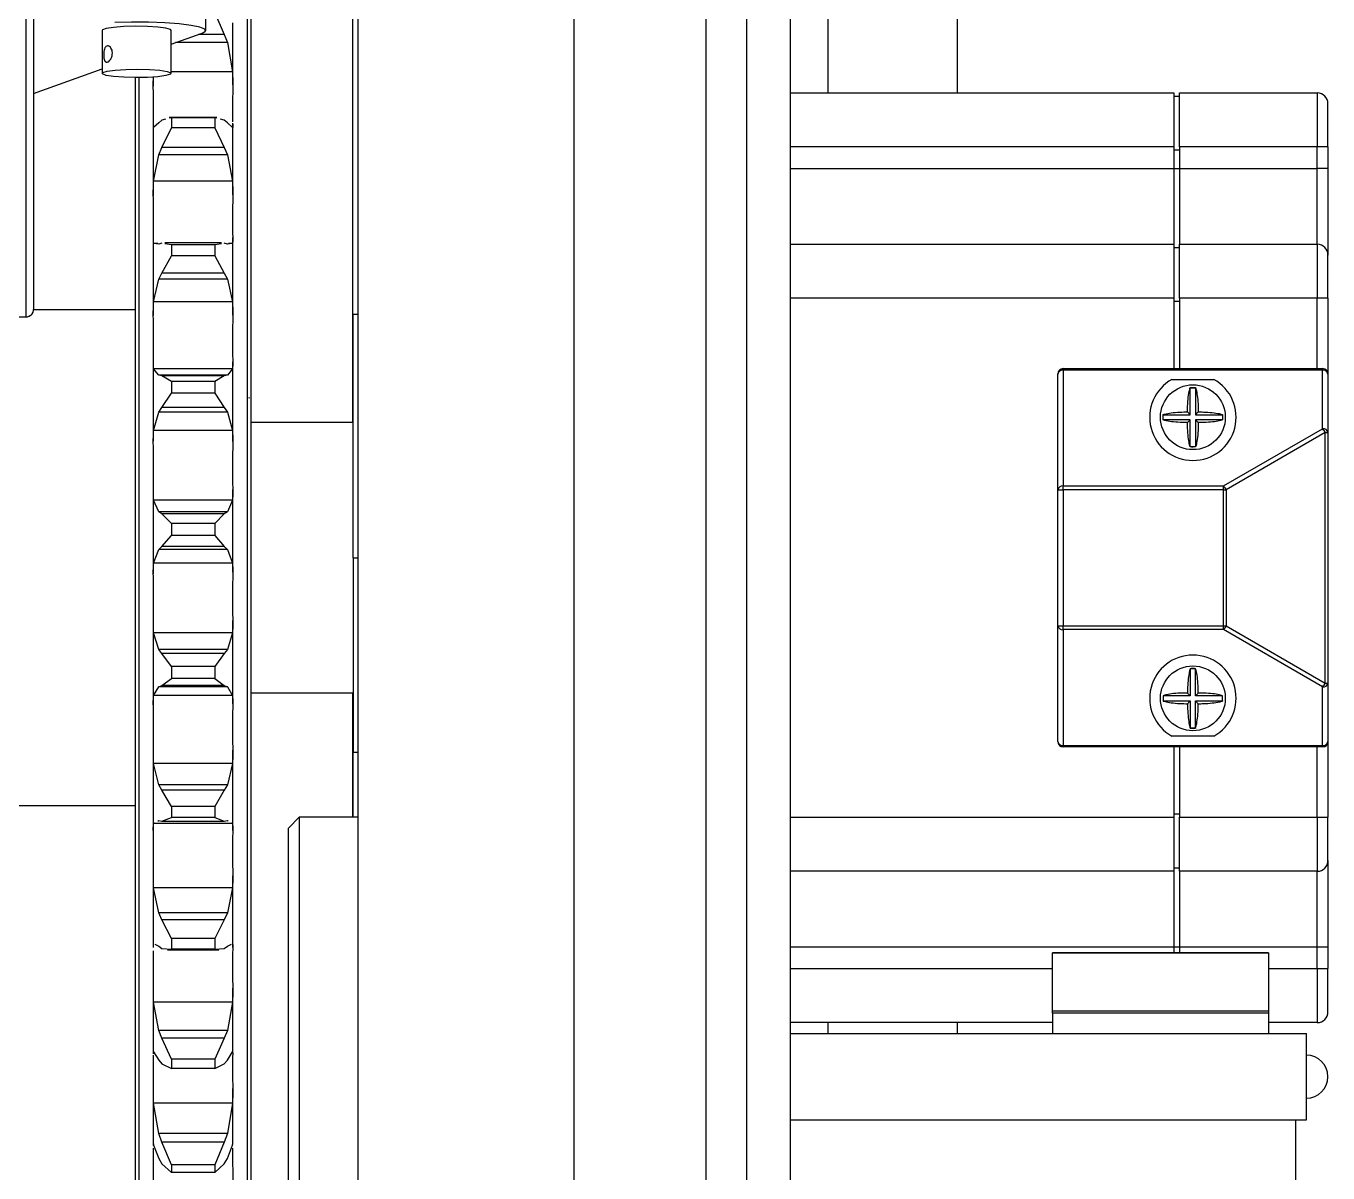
# Model space of a CAD drawing. Header units: millimetres. Extents: x -2889 to 8174, y 2447 to 8478.
# Drawn here: x 1783.79 to 1795.83, y 3474.18 to 3484.79 of the extents above; entities that cross this region are included whole.
import ezdxf

# ---------------------------------------------------------------- set-up
doc = ezdxf.new("R2010")
doc.units = ezdxf.units.MM

msp = doc.modelspace()

# ---------------------------------------------------------------- linework, layer by layer
at = {"color": 7, "linetype": 'Continuous', "lineweight": 25}
for p, q in [((1788.856, 3542.173), (1788.856, 3468.173)), ((1786.856, 3527.163), (1786.856, 3468.173)), ((1790.856, 3488.073), (1790.856, 3468.473)), ((1790.077, 3486.473), (1790.077, 3468.473)), ((1785.867, 3485.973), (1785.867, 3473.323)), ((1790.456, 3468.873), (1790.456, 3485.774)), ((1783.786, 3482.101), (1783.786, 3485.221)), ((1783.856, 3485.29), (1783.856, 3482.171)), ((1785.45, 3484.751), (1785.45, 3485.016)), ((1785.532, 3484.915), (1785.621, 3484.714)), ((1786.806, 3484.89), (1786.806, 3481.123)), ((1791.206, 3484.89), (1791.206, 3484.173)), ((1792.406, 3484.173), (1792.406, 3484.89)), ((1784.49, 3484.751), (1784.49, 3484.354)), ((1785.13, 3484.354), (1785.13, 3484.751)), ((1785.699, 3484.247), (1785.699, 3484.82)), ((1785.13, 3484.624), (1785.416, 3484.726)), ((1785.621, 3484.714), (1785.65, 3484.638)), ((1785.65, 3484.638), (1785.697, 3484.368)), ((1783.856, 3484.168), (1784.49, 3484.395)), ((1784.797, 3484.315), (1784.797, 3473.323)), ((1784.964, 3484.32), (1784.964, 3484.234)), ((1790.856, 3484.143), (1790.859, 3484.143)), ((1790.859, 3484.173), (1794.409, 3484.173)), ((1790.859, 3483.673), (1790.859, 3484.173)), ((1794.409, 3484.173), (1794.409, 3483.673)), ((1794.409, 3484.143), (1794.459, 3484.143)), ((1794.459, 3484.173), (1795.734, 3484.173)), ((1794.459, 3483.673), (1794.459, 3484.173)), ((1795.734, 3484.173), (1795.734, 3483.673)), ((1784.967, 3483.958), (1784.967, 3484.074)), ((1785.697, 3484.074), (1785.697, 3483.958)), ((1795.834, 3483.673), (1795.834, 3484.073)), ((1785.014, 3483.896), (1784.967, 3483.852)), ((1785.042, 3483.922), (1785.014, 3483.896)), ((1785.077, 3483.93), (1785.042, 3483.922)), ((1785.553, 3483.946), (1785.111, 3483.946)), ((1785.132, 3483.944), (1785.111, 3483.938)), ((1785.132, 3483.944), (1785.132, 3483.851)), ((1785.532, 3483.944), (1785.132, 3483.944)), ((1785.532, 3483.944), (1785.532, 3483.851)), ((1785.553, 3483.938), (1785.532, 3483.944)), ((1785.621, 3483.922), (1785.587, 3483.93)), ((1785.65, 3483.896), (1785.621, 3483.922)), ((1785.697, 3483.852), (1785.65, 3483.896)), ((1785.697, 3483.958), (1785.698, 3483.904)), ((1785.699, 3483.229), (1785.699, 3483.894)), ((1784.964, 3483.881), (1784.964, 3483.221)), ((1785.042, 3483.667), (1785.132, 3483.851)), ((1785.532, 3483.851), (1785.132, 3483.851)), ((1785.532, 3483.851), (1785.621, 3483.667)), ((1785.014, 3483.6), (1785.042, 3483.667)), ((1785.621, 3483.667), (1785.042, 3483.667)), ((1785.621, 3483.667), (1785.65, 3483.6)), ((1794.409, 3483.673), (1790.859, 3483.673)), ((1790.859, 3483.473), (1790.859, 3483.673)), ((1794.409, 3483.673), (1794.409, 3483.473)), ((1794.459, 3483.643), (1794.409, 3483.643)), ((1795.734, 3483.673), (1794.459, 3483.673)), ((1794.459, 3483.673), (1794.459, 3483.473)), ((1795.734, 3483.473), (1795.734, 3483.673)), ((1795.834, 3483.673), (1795.734, 3483.673)), ((1795.834, 3483.673), (1795.834, 3483.473)), ((1784.967, 3483.356), (1785.014, 3483.6)), ((1785.65, 3483.6), (1785.014, 3483.6)), ((1785.65, 3483.6), (1785.697, 3483.356)), ((1790.859, 3483.473), (1794.409, 3483.473)), ((1790.859, 3482.773), (1790.859, 3483.473)), ((1794.409, 3483.473), (1794.409, 3482.773)), ((1794.409, 3483.473), (1794.459, 3483.473)), ((1794.459, 3483.473), (1795.734, 3483.473)), ((1794.459, 3483.473), (1794.459, 3482.773)), ((1795.734, 3482.773), (1795.734, 3483.473)), ((1795.834, 3483.473), (1795.734, 3483.473)), ((1795.834, 3483.473), (1795.834, 3482.673)), ((1785.697, 3483.356), (1784.967, 3483.356)), ((1784.967, 3482.933), (1784.967, 3483.062)), ((1785.697, 3483.062), (1785.697, 3482.933)), ((1784.964, 3482.818), (1784.964, 3482.115)), ((1785.699, 3482.117), (1785.699, 3482.835)), ((1785.014, 3482.773), (1784.995, 3482.776)), ((1785.042, 3482.783), (1785.014, 3482.773)), ((1785.594, 3482.787), (1785.07, 3482.787)), ((1785.132, 3482.767), (1785.07, 3482.778)), ((1785.132, 3482.767), (1785.132, 3482.666)), ((1785.532, 3482.767), (1785.132, 3482.767)), ((1785.594, 3482.778), (1785.532, 3482.767)), ((1785.532, 3482.767), (1785.532, 3482.666)), ((1785.65, 3482.773), (1785.621, 3482.783)), ((1785.669, 3482.776), (1785.65, 3482.773)), ((1790.856, 3482.743), (1790.859, 3482.743)), ((1790.859, 3482.773), (1794.409, 3482.773)), ((1790.859, 3482.273), (1790.859, 3482.773)), ((1794.409, 3482.773), (1794.409, 3482.273)), ((1794.409, 3482.743), (1794.459, 3482.743)), ((1794.459, 3482.773), (1795.734, 3482.773)), ((1794.459, 3482.273), (1794.459, 3482.773)), ((1795.734, 3482.773), (1795.734, 3482.273)), ((1785.042, 3482.505), (1785.132, 3482.666)), ((1785.532, 3482.666), (1785.132, 3482.666)), ((1785.532, 3482.666), (1785.621, 3482.505)), ((1795.834, 3482.273), (1795.834, 3482.673)), ((1784.967, 3482.239), (1785.014, 3482.45)), ((1785.014, 3482.45), (1785.042, 3482.505)), ((1785.65, 3482.45), (1785.014, 3482.45)), ((1785.621, 3482.505), (1785.042, 3482.505)), ((1785.621, 3482.505), (1785.65, 3482.45)), ((1785.65, 3482.45), (1785.697, 3482.239)), ((1785.697, 3482.239), (1784.967, 3482.239)), ((1790.859, 3477.473), (1790.859, 3482.273)), ((1794.409, 3482.273), (1790.859, 3482.273)), ((1794.409, 3482.273), (1794.409, 3481.623)), ((1794.459, 3482.243), (1794.409, 3482.243)), ((1795.734, 3482.273), (1794.459, 3482.273)), ((1794.459, 3482.273), (1794.459, 3481.623)), ((1795.834, 3482.273), (1795.734, 3482.273)), ((1795.834, 3482.273), (1795.834, 3481.573)), ((1776.926, 3482.101), (1783.786, 3482.101)), ((1776.926, 3482.101), (1783.786, 3482.101)), ((1784.797, 3482.165), (1783.856, 3482.165)), ((1786.856, 3482.123), (1786.814, 3482.123)), ((1786.814, 3479.873), (1786.814, 3482.123)), ((1784.967, 3481.815), (1784.967, 3481.953)), ((1785.697, 3481.953), (1785.697, 3481.815)), ((1784.964, 3481.688), (1784.964, 3480.951)), ((1785.014, 3481.561), (1784.967, 3481.62)), ((1785.697, 3481.62), (1784.967, 3481.62)), ((1785.697, 3481.62), (1785.65, 3481.561)), ((1785.699, 3480.947), (1785.699, 3481.686)), ((1793.384, 3481.623), (1795.784, 3481.623)), ((1793.384, 3481.623), (1793.384, 3481.608)), ((1793.384, 3481.608), (1793.384, 3480.537)), ((1795.784, 3481.608), (1793.384, 3481.608)), ((1795.784, 3481.608), (1795.784, 3481.623)), ((1795.784, 3481.066), (1795.784, 3481.608)), ((1785.042, 3481.556), (1785.014, 3481.561)), ((1785.65, 3481.561), (1785.014, 3481.561)), ((1785.132, 3481.503), (1785.042, 3481.556)), ((1785.621, 3481.556), (1785.042, 3481.556)), ((1785.132, 3481.503), (1785.132, 3481.396)), ((1785.532, 3481.503), (1785.132, 3481.503)), ((1785.621, 3481.556), (1785.532, 3481.503)), ((1785.532, 3481.503), (1785.532, 3481.396)), ((1785.65, 3481.561), (1785.621, 3481.556)), ((1793.334, 3480.502), (1793.334, 3481.573)), ((1794.39, 3481.523), (1794.777, 3481.523)), ((1795.834, 3481.573), (1795.834, 3481.031)), ((1785.042, 3481.262), (1785.132, 3481.396)), ((1785.532, 3481.396), (1785.132, 3481.396)), ((1785.532, 3481.396), (1785.621, 3481.262)), ((1785.856, 3481.348), (1785.847, 3481.354)), ((1794.56, 3481.446), (1794.559, 3481.447)), ((1794.56, 3481.196), (1794.56, 3481.446)), ((1794.56, 3481.446), (1794.607, 3481.446)), ((1794.607, 3481.446), (1794.609, 3481.447)), ((1794.607, 3481.446), (1794.607, 3481.196)), ((1785.014, 3481.221), (1785.042, 3481.262)), ((1785.621, 3481.262), (1785.042, 3481.262)), ((1785.621, 3481.262), (1785.65, 3481.221)), ((1784.967, 3481.049), (1785.014, 3481.221)), ((1785.65, 3481.221), (1785.014, 3481.221)), ((1785.65, 3481.221), (1785.697, 3481.049)), ((1786.814, 3481.123), (1785.867, 3481.123)), ((1794.31, 3481.196), (1794.309, 3481.197)), ((1794.31, 3481.149), (1794.309, 3481.148)), ((1794.31, 3481.196), (1794.56, 3481.196)), ((1794.31, 3481.149), (1794.31, 3481.196)), ((1794.56, 3481.149), (1794.31, 3481.149)), ((1794.56, 3481.196), (1794.534, 3481.222)), ((1794.534, 3481.123), (1794.56, 3481.149)), ((1794.56, 3480.899), (1794.56, 3481.149)), ((1794.634, 3481.222), (1794.607, 3481.196)), ((1794.607, 3481.196), (1794.857, 3481.196)), ((1794.607, 3481.149), (1794.607, 3480.899)), ((1794.607, 3481.149), (1794.634, 3481.123)), ((1794.857, 3481.149), (1794.607, 3481.149)), ((1794.857, 3481.196), (1794.859, 3481.197)), ((1794.857, 3481.196), (1794.857, 3481.149)), ((1794.857, 3481.149), (1794.859, 3481.148)), ((1785.697, 3481.049), (1784.967, 3481.049)), ((1794.868, 3480.537), (1795.784, 3481.066)), ((1795.809, 3481.031), (1794.893, 3480.502)), ((1795.809, 3478.714), (1795.809, 3481.031)), ((1795.809, 3481.031), (1795.834, 3481.031)), ((1795.834, 3481.031), (1795.834, 3478.714)), ((1794.56, 3480.899), (1794.559, 3480.898)), ((1794.607, 3480.899), (1794.56, 3480.899)), ((1794.607, 3480.899), (1794.609, 3480.898)), ((1784.967, 3480.637), (1784.967, 3480.781)), ((1785.697, 3480.781), (1785.697, 3480.637)), ((1793.384, 3480.502), (1793.384, 3480.537)), ((1793.384, 3480.537), (1794.868, 3480.537)), ((1794.868, 3480.502), (1794.868, 3480.537)), ((1784.964, 3480.501), (1784.964, 3479.723)), ((1785.014, 3480.299), (1784.967, 3480.407)), ((1785.697, 3480.407), (1784.967, 3480.407)), ((1785.697, 3480.407), (1785.65, 3480.299)), ((1785.699, 3479.741), (1785.699, 3480.504)), ((1793.334, 3480.502), (1793.384, 3480.502)), ((1793.334, 3479.243), (1793.334, 3480.502)), ((1794.868, 3480.502), (1793.384, 3480.502)), ((1793.384, 3480.502), (1793.384, 3479.243)), ((1794.868, 3479.243), (1794.868, 3480.502)), ((1794.868, 3480.502), (1794.893, 3480.502)), ((1794.893, 3480.502), (1794.893, 3479.243)), ((1785.042, 3480.278), (1785.014, 3480.299)), ((1785.65, 3480.299), (1785.014, 3480.299)), ((1785.132, 3480.189), (1785.042, 3480.278)), ((1785.621, 3480.278), (1785.042, 3480.278)), ((1785.621, 3480.278), (1785.532, 3480.189)), ((1785.65, 3480.299), (1785.621, 3480.278)), ((1785.132, 3480.189), (1785.132, 3480.08)), ((1785.532, 3480.189), (1785.132, 3480.189)), ((1785.532, 3480.189), (1785.532, 3480.08)), ((1785.042, 3479.978), (1785.132, 3480.08)), ((1785.532, 3480.08), (1785.132, 3480.08)), ((1785.532, 3480.08), (1785.621, 3479.978)), ((1784.967, 3479.824), (1785.014, 3479.951)), ((1785.014, 3479.951), (1785.042, 3479.978)), ((1785.65, 3479.951), (1785.014, 3479.951)), ((1785.621, 3479.978), (1785.042, 3479.978)), ((1785.621, 3479.978), (1785.65, 3479.951)), ((1785.65, 3479.951), (1785.697, 3479.824)), ((1785.697, 3479.824), (1784.967, 3479.824)), ((1786.814, 3479.873), (1786.814, 3478.073)), ((1784.967, 3479.436), (1784.967, 3479.582)), ((1785.697, 3479.582), (1785.697, 3479.436)), ((1784.964, 3479.283), (1784.964, 3478.508)), ((1785.699, 3478.521), (1785.699, 3479.294)), ((1793.334, 3479.243), (1793.384, 3479.243)), ((1793.334, 3478.173), (1793.334, 3479.243)), ((1793.384, 3479.243), (1794.868, 3479.243)), ((1793.384, 3479.208), (1793.384, 3479.243)), ((1794.868, 3479.208), (1793.384, 3479.208)), ((1793.384, 3479.208), (1793.384, 3478.137)), ((1794.868, 3479.208), (1794.868, 3479.243)), ((1794.868, 3479.243), (1794.893, 3479.243)), ((1795.784, 3478.679), (1794.868, 3479.208)), ((1794.893, 3479.243), (1795.809, 3478.714)), ((1785.014, 3479.023), (1784.967, 3479.178)), ((1785.697, 3479.178), (1784.967, 3479.178)), ((1785.697, 3479.178), (1785.65, 3479.023)), ((1785.042, 3478.987), (1785.014, 3479.023)), ((1785.65, 3479.023), (1785.014, 3479.023)), ((1785.132, 3478.866), (1785.042, 3478.987)), ((1785.621, 3478.987), (1785.042, 3478.987)), ((1785.621, 3478.987), (1785.532, 3478.866)), ((1785.65, 3479.023), (1785.621, 3478.987)), ((1785.132, 3478.866), (1785.132, 3478.757)), ((1785.532, 3478.866), (1785.132, 3478.866)), ((1785.532, 3478.866), (1785.532, 3478.757)), ((1794.56, 3478.846), (1794.559, 3478.847)), ((1794.56, 3478.846), (1794.56, 3478.596)), ((1794.607, 3478.846), (1794.56, 3478.846)), ((1794.607, 3478.846), (1794.609, 3478.847)), ((1794.607, 3478.596), (1794.607, 3478.846)), ((1785.042, 3478.69), (1785.132, 3478.757)), ((1785.532, 3478.757), (1785.132, 3478.757)), ((1785.532, 3478.757), (1785.621, 3478.69)), ((1795.809, 3478.714), (1795.834, 3478.714)), ((1795.834, 3478.714), (1795.834, 3478.173)), ((1784.967, 3478.6), (1785.014, 3478.679)), ((1785.697, 3478.6), (1784.967, 3478.6)), ((1785.014, 3478.679), (1785.042, 3478.69)), ((1785.65, 3478.679), (1785.014, 3478.679)), ((1785.621, 3478.69), (1785.042, 3478.69)), ((1785.621, 3478.69), (1785.65, 3478.679)), ((1785.65, 3478.679), (1785.697, 3478.6)), ((1785.867, 3478.623), (1786.814, 3478.623)), ((1786.806, 3478.623), (1786.806, 3477.473)), ((1794.31, 3478.596), (1794.309, 3478.597)), ((1794.56, 3478.596), (1794.31, 3478.596)), ((1794.31, 3478.596), (1794.31, 3478.549)), ((1794.56, 3478.596), (1794.534, 3478.622)), ((1794.634, 3478.622), (1794.607, 3478.596)), ((1794.857, 3478.596), (1794.607, 3478.596)), ((1794.857, 3478.596), (1794.859, 3478.597)), ((1794.857, 3478.549), (1794.857, 3478.596)), ((1795.784, 3478.137), (1795.784, 3478.679)), ((1794.31, 3478.549), (1794.309, 3478.548)), ((1794.31, 3478.549), (1794.56, 3478.549)), ((1794.534, 3478.523), (1794.56, 3478.549)), ((1794.56, 3478.549), (1794.56, 3478.299)), ((1794.607, 3478.549), (1794.634, 3478.523)), ((1794.607, 3478.549), (1794.857, 3478.549)), ((1794.607, 3478.299), (1794.607, 3478.549)), ((1794.857, 3478.549), (1794.859, 3478.548)), ((1784.967, 3478.249), (1784.967, 3478.391)), ((1785.697, 3478.391), (1785.697, 3478.249)), ((1794.777, 3478.223), (1794.39, 3478.223)), ((1794.56, 3478.299), (1794.559, 3478.298)), ((1794.56, 3478.299), (1794.607, 3478.299)), ((1794.607, 3478.299), (1794.609, 3478.298)), ((1793.384, 3478.137), (1795.784, 3478.137)), ((1793.384, 3478.123), (1793.384, 3478.137)), ((1795.784, 3478.123), (1793.384, 3478.123)), ((1794.409, 3478.123), (1794.409, 3477.473)), ((1794.459, 3478.123), (1794.459, 3477.473)), ((1795.784, 3478.137), (1795.784, 3478.123)), ((1795.834, 3478.173), (1795.834, 3477.473)), ((1784.964, 3478.074), (1784.964, 3477.346)), ((1785.699, 3477.349), (1785.699, 3478.092)), ((1786.814, 3477.473), (1786.814, 3478.073)), ((1786.856, 3478.073), (1786.814, 3478.073)), ((1785.014, 3477.774), (1784.967, 3477.97)), ((1785.697, 3477.97), (1784.967, 3477.97)), ((1785.697, 3477.97), (1785.65, 3477.774)), ((1785.042, 3477.724), (1785.014, 3477.774)), ((1785.65, 3477.774), (1785.014, 3477.774)), ((1785.65, 3477.774), (1785.621, 3477.724)), ((1785.132, 3477.573), (1785.042, 3477.724)), ((1785.621, 3477.724), (1785.042, 3477.724)), ((1785.621, 3477.724), (1785.532, 3477.573)), ((1783.367, 3477.58), (1784.797, 3477.58)), ((1785.132, 3477.573), (1785.132, 3477.469)), ((1785.532, 3477.573), (1785.132, 3477.573)), ((1785.532, 3477.573), (1785.532, 3477.469)), ((1794.409, 3477.503), (1794.459, 3477.503)), ((1784.967, 3477.414), (1784.976, 3477.42)), ((1785.697, 3477.414), (1784.967, 3477.414)), ((1785.006, 3477.438), (1785.014, 3477.442)), ((1785.014, 3477.442), (1785.042, 3477.438)), ((1785.042, 3477.438), (1785.132, 3477.469)), ((1785.042, 3477.437), (1785.621, 3477.437)), ((1785.532, 3477.469), (1785.132, 3477.469)), ((1785.532, 3477.469), (1785.621, 3477.438)), ((1785.621, 3477.438), (1785.65, 3477.442)), ((1785.65, 3477.442), (1785.658, 3477.438)), ((1785.688, 3477.42), (1785.697, 3477.414)), ((1786.214, 3477.373), (1786.314, 3477.473)), ((1786.314, 3477.473), (1786.314, 3468.473)), ((1786.856, 3477.473), (1786.314, 3477.473)), ((1790.859, 3477.473), (1794.409, 3477.473)), ((1790.859, 3476.973), (1790.859, 3477.473)), ((1794.409, 3477.473), (1794.409, 3476.973)), ((1794.459, 3477.473), (1795.734, 3477.473)), ((1794.459, 3476.973), (1794.459, 3477.473)), ((1795.734, 3477.473), (1795.734, 3476.973)), ((1795.734, 3477.473), (1795.834, 3477.473)), ((1795.834, 3477.073), (1795.834, 3477.473)), ((1786.214, 3468.573), (1786.214, 3477.373)), ((1784.967, 3477.111), (1784.967, 3477.245)), ((1785.697, 3477.245), (1785.697, 3477.111)), ((1795.834, 3477.073), (1795.834, 3476.273)), ((1784.964, 3476.935), (1784.964, 3476.268)), ((1785.699, 3476.267), (1785.699, 3476.932)), ((1790.859, 3477.003), (1790.856, 3477.003)), ((1794.409, 3476.973), (1790.859, 3476.973)), ((1790.859, 3476.273), (1790.859, 3476.973)), ((1794.459, 3477.003), (1794.409, 3477.003)), ((1794.409, 3476.973), (1794.409, 3476.273)), ((1795.734, 3476.973), (1794.459, 3476.973)), ((1794.459, 3476.973), (1794.459, 3476.273)), ((1795.734, 3476.273), (1795.734, 3476.973)), ((1785.014, 3476.588), (1784.967, 3476.82)), ((1785.697, 3476.82), (1784.967, 3476.82)), ((1785.697, 3476.82), (1785.65, 3476.588)), ((1785.042, 3476.525), (1785.014, 3476.588)), ((1785.65, 3476.588), (1785.014, 3476.588)), ((1785.65, 3476.588), (1785.621, 3476.525)), ((1785.132, 3476.35), (1785.042, 3476.525)), ((1785.621, 3476.525), (1785.042, 3476.525)), ((1785.621, 3476.525), (1785.532, 3476.35)), ((1784.977, 3476.299), (1785.014, 3476.28)), ((1785.132, 3476.35), (1785.132, 3476.253)), ((1785.532, 3476.35), (1785.132, 3476.35)), ((1785.532, 3476.35), (1785.532, 3476.253)), ((1785.65, 3476.28), (1785.686, 3476.299)), ((1784.967, 3476.179), (1784.965, 3476.238)), ((1784.967, 3476.057), (1784.967, 3476.179)), ((1785.014, 3476.28), (1785.042, 3476.26)), ((1785.042, 3476.26), (1785.132, 3476.253)), ((1785.094, 3476.246), (1785.569, 3476.246)), ((1785.532, 3476.253), (1785.132, 3476.253)), ((1785.532, 3476.253), (1785.621, 3476.26)), ((1785.621, 3476.26), (1785.65, 3476.28)), ((1785.697, 3476.179), (1785.697, 3476.057)), ((1790.859, 3476.273), (1794.409, 3476.273)), ((1790.859, 3476.073), (1790.859, 3476.273)), ((1795.284, 3476.218), (1793.284, 3476.218)), ((1793.284, 3476.217), (1793.284, 3476.218)), ((1795.284, 3476.217), (1793.284, 3476.217)), ((1794.409, 3476.273), (1794.459, 3476.273)), ((1794.409, 3476.273), (1794.409, 3476.218)), ((1794.459, 3476.273), (1795.734, 3476.273)), ((1794.459, 3476.273), (1794.459, 3476.218)), ((1795.284, 3476.218), (1795.284, 3476.217)), ((1795.734, 3476.273), (1795.834, 3476.273)), ((1795.734, 3476.073), (1795.734, 3476.273)), ((1795.834, 3476.273), (1795.834, 3476.073)), ((1790.859, 3475.573), (1790.859, 3476.073)), ((1795.734, 3476.073), (1795.734, 3475.573)), ((1795.734, 3476.073), (1795.834, 3476.073)), ((1795.834, 3475.673), (1795.834, 3476.073)), ((1784.964, 3475.891), (1784.964, 3475.283)), ((1785.699, 3475.294), (1785.699, 3475.892)), ((1785.697, 3475.762), (1784.967, 3475.762)), ((1785.014, 3475.501), (1784.967, 3475.762)), ((1785.697, 3475.762), (1785.65, 3475.501)), ((1790.859, 3475.603), (1790.856, 3475.603)), ((1793.284, 3475.573), (1790.859, 3475.573)), ((1791.206, 3475.573), (1791.206, 3475.473)), ((1792.406, 3475.473), (1792.406, 3475.573)), ((1793.284, 3475.682), (1795.284, 3475.682)), ((1793.284, 3475.662), (1793.284, 3475.682)), ((1793.284, 3475.662), (1793.284, 3475.473)), ((1795.284, 3475.662), (1793.284, 3475.662)), ((1795.284, 3475.682), (1795.284, 3475.662)), ((1795.284, 3475.662), (1795.284, 3475.473)), ((1795.734, 3475.573), (1795.284, 3475.573)), ((1785.042, 3475.429), (1785.014, 3475.501)), ((1785.65, 3475.501), (1785.014, 3475.501)), ((1785.65, 3475.501), (1785.621, 3475.429)), ((1790.856, 3475.473), (1795.634, 3475.473)), ((1795.634, 3474.673), (1795.634, 3475.473)), ((1785.132, 3475.234), (1785.042, 3475.429)), ((1785.621, 3475.429), (1785.042, 3475.429)), ((1785.621, 3475.429), (1785.532, 3475.234)), ((1784.967, 3475.225), (1784.965, 3475.271)), ((1784.967, 3475.302), (1785.014, 3475.227)), ((1784.967, 3475.119), (1784.967, 3475.225)), ((1785.014, 3475.227), (1785.042, 3475.192)), ((1785.132, 3475.234), (1785.132, 3475.148)), ((1785.532, 3475.234), (1785.132, 3475.234)), ((1785.532, 3475.234), (1785.532, 3475.148)), ((1785.621, 3475.192), (1785.65, 3475.227)), ((1785.65, 3475.227), (1785.697, 3475.302)), ((1785.697, 3475.302), (1785.697, 3475.299)), ((1785.697, 3475.225), (1785.697, 3475.119)), ((1785.042, 3475.192), (1785.132, 3475.148)), ((1785.532, 3475.148), (1785.132, 3475.148)), ((1785.532, 3475.148), (1785.621, 3475.192)), ((1784.964, 3474.959), (1784.964, 3474.435)), ((1785.699, 3474.445), (1785.699, 3474.965)), ((1785.697, 3474.829), (1784.967, 3474.829)), ((1785.014, 3474.548), (1784.967, 3474.829)), ((1785.697, 3474.829), (1785.65, 3474.548)), ((1790.856, 3474.673), (1795.634, 3474.673)), ((1795.534, 3474.673), (1795.534, 3468.473)), ((1785.042, 3474.467), (1785.014, 3474.548)), ((1785.65, 3474.548), (1785.014, 3474.548)), ((1785.65, 3474.548), (1785.621, 3474.467)), ((1784.967, 3474.439), (1785.014, 3474.315)), ((1784.967, 3474.325), (1784.967, 3474.412)), ((1785.132, 3474.259), (1785.042, 3474.467)), ((1785.621, 3474.467), (1785.042, 3474.467)), ((1785.621, 3474.467), (1785.532, 3474.259)), ((1785.65, 3474.315), (1785.697, 3474.439)), ((1785.697, 3474.439), (1785.699, 3474.454)), ((1785.697, 3474.412), (1785.697, 3474.325)), ((1785.014, 3474.315), (1785.042, 3474.266)), ((1785.042, 3474.266), (1785.132, 3474.186)), ((1785.132, 3474.259), (1785.132, 3474.186)), ((1785.532, 3474.259), (1785.132, 3474.259)), ((1785.532, 3474.186), (1785.621, 3474.266)), ((1785.532, 3474.259), (1785.532, 3474.186)), ((1785.621, 3474.266), (1785.65, 3474.315)), ((1785.532, 3474.186), (1785.132, 3474.186))]:
    msp.add_line(p, q, dxfattribs=at)
at = {"color": 8, "linetype": 'Continuous', "lineweight": 25}
for p, q in [((1785.833, 3485.972), (1785.833, 3473.323)), ((1785.65, 3484.638), (1785.169, 3484.638)), ((1785.621, 3484.714), (1785.383, 3484.714)), ((1785.697, 3484.368), (1785.13, 3484.368)), ((1784.831, 3484.315), (1784.831, 3473.323)), ((1790.859, 3483.643), (1790.856, 3483.643)), ((1790.859, 3483.473), (1790.856, 3483.473)), ((1785.005, 3482.78), (1784.967, 3482.78)), ((1785.697, 3482.78), (1785.659, 3482.78)), ((1790.859, 3482.243), (1790.856, 3482.243)), ((1795.734, 3481.623), (1795.734, 3482.273)), ((1783.786, 3482.101), (1783.786, 3482.101)), ((1786.814, 3479.873), (1786.856, 3479.873)), ((1795.734, 3477.473), (1795.734, 3478.123)), ((1790.856, 3477.503), (1790.859, 3477.503)), ((1790.859, 3476.273), (1790.856, 3476.273)), ((1790.856, 3476.103), (1790.859, 3476.103)), ((1790.859, 3476.073), (1793.284, 3476.073)), ((1795.284, 3476.073), (1795.734, 3476.073))]:
    msp.add_line(p, q, dxfattribs=at)
at = {"color": 7, "linetype": 'Continuous', "lineweight": 25, "flags": 128}
for points in [[(1785.13, 3484.751), (1785.123, 3484.759), (1785.081, 3484.771), (1785.007, 3484.781), (1784.909, 3484.787), (1784.799, 3484.789), (1784.69, 3484.786), (1784.596, 3484.779), (1784.527, 3484.769), (1784.493, 3484.756), (1784.49, 3484.751)], [(1785.416, 3484.726), (1785.448, 3484.745), (1785.441, 3484.764), (1785.396, 3484.782), (1785.315, 3484.798), (1785.204, 3484.811), (1785.07, 3484.821), (1784.919, 3484.827), (1784.762, 3484.828), (1784.608, 3484.824)], [(1785.081, 3484.333), (1785.007, 3484.323), (1784.909, 3484.317), (1784.799, 3484.315), (1784.691, 3484.318), (1784.596, 3484.325), (1784.527, 3484.335), (1784.493, 3484.348), (1784.496, 3484.361), (1784.538, 3484.374), (1784.612, 3484.384), (1784.71, 3484.39), (1784.82, 3484.392), (1784.928, 3484.389), (1785.023, 3484.382), (1785.092, 3484.372), (1785.126, 3484.359), (1785.123, 3484.346), (1785.081, 3484.333)]]:
    msp.add_lwpolyline(points, dxfattribs=at)
at = {"color": 7, "linetype": 'Continuous', "lineweight": 25}
for centre in [(1794.584, 3481.173), (1794.584, 3478.573)]:
    msp.add_circle(centre, 0.3, dxfattribs=at)
for centre, radius, start, end in [((1795.734, 3484.073), 0.1, 0, 90), ((1795.734, 3482.673), 0.1, 0, 90), ((1783.786, 3482.171), 0.07, 270, 0), ((1783.787, 3482.171), 0.0697, 269.7907, 359.7892), ((1793.384, 3481.573), 0.05, 90, 180), ((1793.377, 3481.564), 0.0446, 81.9505, 168.5782), ((1795.784, 3481.573), 0.05, 0, 90), ((1795.79, 3481.564), 0.0446, 11.4218, 98.0495), ((1794.584, 3481.173), 0.4, 118.955, 61.045), ((1795.79, 3481.022), 0.0446, 11.4218, 98.0495), ((1795.715, 3480.991), 0.101, 22.9224, 47.6064), ((1793.377, 3480.493), 0.0446, 81.9505, 168.5782), ((1794.799, 3480.462), 0.101, 22.9224, 47.6064), ((1793.377, 3479.252), 0.0446, 191.4218, 278.0495), ((1794.799, 3479.283), 0.101, 312.3936, 337.0776), ((1794.584, 3478.573), 0.4, 298.955, 241.045), ((1795.715, 3478.754), 0.101, 312.3936, 337.0776), ((1795.79, 3478.723), 0.0446, 261.9505, 348.5782), ((1793.377, 3478.181), 0.0446, 191.4218, 278.0495), ((1793.384, 3478.173), 0.05, 180, 270), ((1795.79, 3478.181), 0.0446, 261.9505, 348.5782), ((1795.784, 3478.173), 0.05, 270, 0), ((1795.734, 3477.073), 0.1, 270, 0), ((1795.734, 3475.673), 0.1, 270, 0), ((1795.634, 3475.073), 0.2, 0, 90), ((1795.634, 3475.073), 0.2, 270, 0)]:
    msp.add_arc(centre, radius, start, end, dxfattribs=at)
for points, knots in [([(1784.538, 3484.457), (1784.533, 3484.457), (1784.525, 3484.457), (1784.515, 3484.467), (1784.509, 3484.484), (1784.505, 3484.507), (1784.505, 3484.532), (1784.507, 3484.557), (1784.512, 3484.58), (1784.52, 3484.598), (1784.532, 3484.608), (1784.546, 3484.61), (1784.56, 3484.603), (1784.573, 3484.589), (1784.583, 3484.568), (1784.586, 3484.543), (1784.584, 3484.517), (1784.576, 3484.494), (1784.563, 3484.474), (1784.55, 3484.461), (1784.541, 3484.459), (1784.538, 3484.457)], [0, 0, 0, 0, 0.052674, 0.105315, 0.158841, 0.213062, 0.266288, 0.318369, 0.370942, 0.424859, 0.478915, 0.531713, 0.583827, 0.636801, 0.690931, 0.744724, 0.797129, 0.849294, 0.9027, 0.956929, 1, 1, 1, 1]), ([(1785.697, 3484.368), (1785.698, 3484.324), (1785.701, 3484.236), (1785.698, 3484.135), (1785.697, 3484.084), (1785.697, 3484.074)], [0, 0, 0, 0, 0.445394, 0.89061, 1, 1, 1, 1]), ([(1784.967, 3484.074), (1784.966, 3484.103), (1784.965, 3484.173), (1784.963, 3484.26), (1784.965, 3484.312), (1784.965, 3484.321)], [0, 0, 0, 0, 0.365988, 0.901523, 1, 1, 1, 1]), ([(1784.967, 3483.852), (1784.966, 3483.856), (1784.963, 3483.864), (1784.966, 3483.915), (1784.967, 3483.951), (1784.967, 3483.958)], [0, 0, 0, 0, 0.445399, 0.890616, 1, 1, 1, 1]), ([(1785.699, 3483.884), (1785.699, 3483.874), (1785.7, 3483.854), (1785.698, 3483.852), (1785.697, 3483.852)], [0, 0, 0, 0, 0.506069, 1, 1, 1, 1]), ([(1784.967, 3483.062), (1784.966, 3483.092), (1784.965, 3483.167), (1784.963, 3483.27), (1784.966, 3483.334), (1784.967, 3483.356)], [0, 0, 0, 0, 0.306855, 0.755868, 1, 1, 1, 1]), ([(1785.697, 3483.356), (1785.698, 3483.314), (1785.701, 3483.23), (1785.698, 3483.127), (1785.697, 3483.073), (1785.697, 3483.062)], [0, 0, 0, 0, 0.445386, 0.890603, 1, 1, 1, 1]), ([(1784.967, 3482.78), (1784.966, 3482.792), (1784.963, 3482.816), (1784.966, 3482.881), (1784.967, 3482.924), (1784.967, 3482.933)], [0, 0, 0, 0, 0.445397, 0.890613, 1, 1, 1, 1]), ([(1785.697, 3482.933), (1785.697, 3482.91), (1785.698, 3482.853), (1785.7, 3482.801), (1785.698, 3482.786), (1785.697, 3482.78)], [0, 0, 0, 0, 0.306845, 0.755857, 1, 1, 1, 1]), ([(1784.967, 3481.953), (1784.966, 3481.984), (1784.965, 3482.06), (1784.963, 3482.16), (1784.966, 3482.218), (1784.967, 3482.239)], [0, 0, 0, 0, 0.30685, 0.755863, 1, 1, 1, 1]), ([(1785.697, 3482.239), (1785.698, 3482.2), (1785.701, 3482.123), (1785.698, 3482.02), (1785.697, 3481.964), (1785.697, 3481.953)], [0, 0, 0, 0, 0.4453744, 0.8905904, 1, 1, 1, 1]), ([(1784.967, 3481.62), (1784.966, 3481.64), (1784.963, 3481.678), (1784.966, 3481.756), (1784.967, 3481.805), (1784.967, 3481.815)], [0, 0, 0, 0, 0.445392, 0.890608, 1, 1, 1, 1]), ([(1785.697, 3481.815), (1785.697, 3481.788), (1785.698, 3481.723), (1785.7, 3481.657), (1785.698, 3481.63), (1785.697, 3481.62)], [0, 0, 0, 0, 0.306832, 0.755845, 1, 1, 1, 1]), ([(1794.534, 3481.222), (1794.534, 3481.232), (1794.535, 3481.272), (1794.538, 3481.341), (1794.548, 3481.409), (1794.556, 3481.436), (1794.559, 3481.447)], [0, 0, 0, 0, 0.103922, 0.4335, 0.756252, 1, 1, 1, 1]), ([(1794.559, 3481.447), (1794.57, 3481.448), (1794.587, 3481.448), (1794.603, 3481.448), (1794.609, 3481.447)], [0, 0, 0, 0, 0.67989, 1, 1, 1, 1]), ([(1794.609, 3481.447), (1794.612, 3481.434), (1794.62, 3481.406), (1794.629, 3481.338), (1794.633, 3481.273), (1794.633, 3481.233), (1794.634, 3481.222)], [0, 0, 0, 0, 0.274934, 0.577811, 0.883094, 1, 1, 1, 1]), ([(1794.309, 3481.197), (1794.322, 3481.201), (1794.35, 3481.209), (1794.419, 3481.218), (1794.484, 3481.222), (1794.523, 3481.222), (1794.534, 3481.222)], [0, 0, 0, 0, 0.274934, 0.577811, 0.883094, 1, 1, 1, 1]), ([(1794.309, 3481.148), (1794.309, 3481.159), (1794.308, 3481.176), (1794.309, 3481.192), (1794.309, 3481.197)], [0, 0, 0, 0, 0.67989, 1, 1, 1, 1]), ([(1794.534, 3481.123), (1794.518, 3481.123), (1794.473, 3481.124), (1794.403, 3481.129), (1794.343, 3481.138), (1794.319, 3481.145), (1794.309, 3481.148)], [0, 0, 0, 0, 0.1714018, 0.4814185, 0.7918467, 1, 1, 1, 1]), ([(1794.559, 3480.898), (1794.555, 3480.911), (1794.547, 3480.939), (1794.538, 3481.007), (1794.535, 3481.073), (1794.534, 3481.112), (1794.534, 3481.123)], [0, 0, 0, 0, 0.274934, 0.577811, 0.883094, 1, 1, 1, 1]), ([(1794.634, 3481.123), (1794.633, 3481.113), (1794.633, 3481.073), (1794.629, 3481.005), (1794.62, 3480.936), (1794.612, 3480.909), (1794.609, 3480.898)], [0, 0, 0, 0, 0.1039223, 0.4334998, 0.756252, 1, 1, 1, 1]), ([(1794.634, 3481.222), (1794.65, 3481.222), (1794.694, 3481.221), (1794.764, 3481.217), (1794.825, 3481.208), (1794.849, 3481.2), (1794.859, 3481.197)], [0, 0, 0, 0, 0.171402, 0.481418, 0.791847, 1, 1, 1, 1]), ([(1794.859, 3481.148), (1794.845, 3481.144), (1794.817, 3481.136), (1794.749, 3481.127), (1794.684, 3481.124), (1794.644, 3481.123), (1794.634, 3481.123)], [0, 0, 0, 0, 0.274934, 0.577811, 0.883094, 1, 1, 1, 1]), ([(1794.859, 3481.197), (1794.859, 3481.186), (1794.859, 3481.17), (1794.859, 3481.153), (1794.859, 3481.148)], [0, 0, 0, 0, 0.67989, 1, 1, 1, 1]), ([(1784.967, 3480.781), (1784.966, 3480.812), (1784.965, 3480.887), (1784.963, 3480.98), (1784.966, 3481.031), (1784.967, 3481.049)], [0, 0, 0, 0, 0.306841, 0.755854, 1, 1, 1, 1]), ([(1785.697, 3481.049), (1785.698, 3481.015), (1785.701, 3480.947), (1785.698, 3480.848), (1785.697, 3480.792), (1785.697, 3480.781)], [0, 0, 0, 0, 0.445383, 0.890599, 1, 1, 1, 1]), ([(1794.609, 3480.898), (1794.597, 3480.898), (1794.581, 3480.897), (1794.564, 3480.898), (1794.559, 3480.898)], [0, 0, 0, 0, 0.67989, 1, 1, 1, 1]), ([(1784.967, 3480.407), (1784.966, 3480.433), (1784.963, 3480.485), (1784.966, 3480.574), (1784.967, 3480.627), (1784.967, 3480.637)], [0, 0, 0, 0, 0.445383, 0.890599, 1, 1, 1, 1]), ([(1785.697, 3480.637), (1785.697, 3480.608), (1785.698, 3480.538), (1785.7, 3480.458), (1785.698, 3480.421), (1785.697, 3480.407)], [0, 0, 0, 0, 0.306841, 0.755854, 1, 1, 1, 1]), ([(1784.967, 3479.582), (1784.966, 3479.611), (1784.965, 3479.684), (1784.963, 3479.767), (1784.966, 3479.809), (1784.967, 3479.824)], [0, 0, 0, 0, 0.306832, 0.755845, 1, 1, 1, 1]), ([(1785.697, 3479.824), (1785.698, 3479.795), (1785.701, 3479.738), (1785.698, 3479.646), (1785.697, 3479.592), (1785.697, 3479.582)], [0, 0, 0, 0, 0.445392, 0.890608, 1, 1, 1, 1]), ([(1784.967, 3479.178), (1784.966, 3479.21), (1784.963, 3479.274), (1784.966, 3479.371), (1784.967, 3479.426), (1784.967, 3479.436)], [0, 0, 0, 0, 0.445374, 0.89059, 1, 1, 1, 1]), ([(1785.697, 3479.436), (1785.697, 3479.406), (1785.698, 3479.332), (1785.7, 3479.242), (1785.698, 3479.195), (1785.697, 3479.178)], [0, 0, 0, 0, 0.30685, 0.755863, 1, 1, 1, 1]), ([(1794.559, 3478.847), (1794.555, 3478.834), (1794.547, 3478.806), (1794.538, 3478.738), (1794.535, 3478.673), (1794.534, 3478.633), (1794.534, 3478.622)], [0, 0, 0, 0, 0.2749337, 0.577811, 0.8830945, 1, 1, 1, 1]), ([(1794.609, 3478.847), (1794.597, 3478.848), (1794.581, 3478.848), (1794.564, 3478.848), (1794.559, 3478.847)], [0, 0, 0, 0, 0.67989, 1, 1, 1, 1]), ([(1794.634, 3478.622), (1794.633, 3478.638), (1794.633, 3478.683), (1794.628, 3478.753), (1794.619, 3478.814), (1794.611, 3478.838), (1794.609, 3478.847)], [0, 0, 0, 0, 0.171402, 0.481418, 0.791847, 1, 1, 1, 1]), ([(1784.967, 3478.391), (1784.966, 3478.418), (1784.965, 3478.486), (1784.963, 3478.557), (1784.966, 3478.589), (1784.967, 3478.6)], [0, 0, 0, 0, 0.306845, 0.755857, 1, 1, 1, 1]), ([(1785.697, 3478.6), (1785.698, 3478.578), (1785.701, 3478.534), (1785.698, 3478.451), (1785.697, 3478.401), (1785.697, 3478.391)], [0, 0, 0, 0, 0.445397, 0.890613, 1, 1, 1, 1]), ([(1794.534, 3478.622), (1794.518, 3478.622), (1794.473, 3478.621), (1794.403, 3478.617), (1794.343, 3478.608), (1794.319, 3478.6), (1794.309, 3478.597)], [0, 0, 0, 0, 0.1714018, 0.4814185, 0.7918467, 1, 1, 1, 1]), ([(1794.309, 3478.597), (1794.309, 3478.586), (1794.308, 3478.57), (1794.309, 3478.553), (1794.309, 3478.548)], [0, 0, 0, 0, 0.67989, 1, 1, 1, 1]), ([(1794.859, 3478.597), (1794.845, 3478.601), (1794.817, 3478.609), (1794.749, 3478.618), (1794.684, 3478.622), (1794.644, 3478.622), (1794.634, 3478.622)], [0, 0, 0, 0, 0.274934, 0.577811, 0.883094, 1, 1, 1, 1]), ([(1794.859, 3478.548), (1794.859, 3478.559), (1794.859, 3478.576), (1794.859, 3478.592), (1794.859, 3478.597)], [0, 0, 0, 0, 0.67989, 1, 1, 1, 1]), ([(1794.309, 3478.548), (1794.322, 3478.544), (1794.35, 3478.536), (1794.419, 3478.527), (1794.484, 3478.524), (1794.523, 3478.523), (1794.534, 3478.523)], [0, 0, 0, 0, 0.274934, 0.577811, 0.883094, 1, 1, 1, 1]), ([(1794.534, 3478.523), (1794.534, 3478.507), (1794.535, 3478.462), (1794.54, 3478.392), (1794.549, 3478.332), (1794.556, 3478.308), (1794.559, 3478.298)], [0, 0, 0, 0, 0.171402, 0.481418, 0.791847, 1, 1, 1, 1]), ([(1794.609, 3478.298), (1794.612, 3478.311), (1794.62, 3478.339), (1794.629, 3478.407), (1794.633, 3478.473), (1794.633, 3478.512), (1794.634, 3478.523)], [0, 0, 0, 0, 0.274934, 0.577811, 0.883094, 1, 1, 1, 1]), ([(1794.634, 3478.523), (1794.65, 3478.523), (1794.694, 3478.524), (1794.764, 3478.529), (1794.825, 3478.538), (1794.849, 3478.545), (1794.859, 3478.548)], [0, 0, 0, 0, 0.171402, 0.481418, 0.791847, 1, 1, 1, 1]), ([(1784.967, 3477.97), (1784.966, 3478.007), (1784.963, 3478.081), (1784.966, 3478.183), (1784.967, 3478.238), (1784.967, 3478.249)], [0, 0, 0, 0, 0.4453863, 0.8906026, 1, 1, 1, 1]), ([(1785.697, 3478.249), (1785.697, 3478.218), (1785.698, 3478.142), (1785.7, 3478.045), (1785.698, 3477.989), (1785.697, 3477.97)], [0, 0, 0, 0, 0.306855, 0.755868, 1, 1, 1, 1]), ([(1794.559, 3478.298), (1794.57, 3478.298), (1794.587, 3478.297), (1794.603, 3478.298), (1794.609, 3478.298)], [0, 0, 0, 0, 0.67989, 1, 1, 1, 1]), ([(1784.967, 3477.245), (1784.966, 3477.269), (1784.965, 3477.33), (1784.963, 3477.387), (1784.966, 3477.407), (1784.967, 3477.414)], [0, 0, 0, 0, 0.306852, 0.7558647, 1, 1, 1, 1]), ([(1785.697, 3477.414), (1785.698, 3477.4), (1785.701, 3477.37), (1785.698, 3477.299), (1785.697, 3477.254), (1785.697, 3477.245)], [0, 0, 0, 0, 0.445399, 0.890616, 1, 1, 1, 1]), ([(1784.967, 3476.82), (1784.966, 3476.86), (1784.963, 3476.942), (1784.966, 3477.046), (1784.967, 3477.1), (1784.967, 3477.111)], [0, 0, 0, 0, 0.445394, 0.89061, 1, 1, 1, 1]), ([(1785.697, 3477.111), (1785.697, 3477.081), (1785.698, 3477.005), (1785.7, 3476.903), (1785.698, 3476.841), (1785.697, 3476.82)], [0, 0, 0, 0, 0.306858, 0.75587, 1, 1, 1, 1]), ([(1784.965, 3476.27), (1784.965, 3476.279), (1784.964, 3476.298), (1784.966, 3476.302), (1784.967, 3476.304)], [0, 0, 0, 0, 0.428344, 1, 1, 1, 1]), ([(1785.697, 3476.304), (1785.698, 3476.297), (1785.701, 3476.282), (1785.698, 3476.226), (1785.697, 3476.186), (1785.697, 3476.179)], [0, 0, 0, 0, 0.445399, 0.890616, 1, 1, 1, 1]), ([(1793.284, 3475.682), (1793.284, 3475.767), (1793.284, 3475.937), (1793.284, 3476.092), (1793.284, 3476.18), (1793.284, 3476.204), (1793.284, 3476.217)], [0, 0, 0, 0, 0.250935, 0.501035, 0.728155, 1, 1, 1, 1]), ([(1795.284, 3476.217), (1795.284, 3476.201), (1795.284, 3476.17), (1795.284, 3476.052), (1795.284, 3475.883), (1795.284, 3475.75), (1795.284, 3475.682)], [0, 0, 0, 0, 0.3373215, 0.6086463, 0.8007231, 1, 1, 1, 1]), ([(1784.967, 3475.762), (1784.966, 3475.805), (1784.963, 3475.893), (1784.966, 3475.995), (1784.967, 3476.047), (1784.967, 3476.057)], [0, 0, 0, 0, 0.445398, 0.890614, 1, 1, 1, 1]), ([(1785.697, 3476.057), (1785.697, 3476.028), (1785.698, 3475.956), (1785.7, 3475.852), (1785.698, 3475.785), (1785.697, 3475.762)], [0, 0, 0, 0, 0.306858, 0.755871, 1, 1, 1, 1]), ([(1784.965, 3475.289), (1784.965, 3475.295), (1784.964, 3475.308), (1784.966, 3475.304), (1784.967, 3475.302)], [0, 0, 0, 0, 0.45497, 1, 1, 1, 1]), ([(1785.699, 3475.295), (1785.699, 3475.295), (1785.7, 3475.293), (1785.698, 3475.263), (1785.697, 3475.231), (1785.697, 3475.225)], [0, 0, 0, 0, 0.08835, 0.820193, 1, 1, 1, 1]), ([(1784.967, 3474.829), (1784.966, 3474.874), (1784.963, 3474.964), (1784.966, 3475.062), (1784.967, 3475.109), (1784.967, 3475.119)], [0, 0, 0, 0, 0.445399, 0.890616, 1, 1, 1, 1]), ([(1785.697, 3475.119), (1785.697, 3475.092), (1785.698, 3475.025), (1785.7, 3474.923), (1785.698, 3474.854), (1785.697, 3474.829)], [0, 0, 0, 0, 0.306856, 0.755869, 1, 1, 1, 1]), ([(1784.965, 3474.448), (1784.965, 3474.451), (1784.964, 3474.458), (1784.966, 3474.445), (1784.967, 3474.439)], [0, 0, 0, 0, 0.504231, 1, 1, 1, 1]), ([(1784.967, 3474.05), (1784.966, 3474.095), (1784.963, 3474.184), (1784.966, 3474.275), (1784.967, 3474.317), (1784.967, 3474.325)], [0, 0, 0, 0, 0.445399, 0.890616, 1, 1, 1, 1]), ([(1785.697, 3474.325), (1785.697, 3474.301), (1785.698, 3474.241), (1785.7, 3474.144), (1785.698, 3474.074), (1785.697, 3474.05)], [0, 0, 0, 0, 0.306852, 0.755865, 1, 1, 1, 1])]:
    msp.add_open_spline(points, degree=3, knots=knots, dxfattribs=at)

doc.saveas('drawing.dxf')
